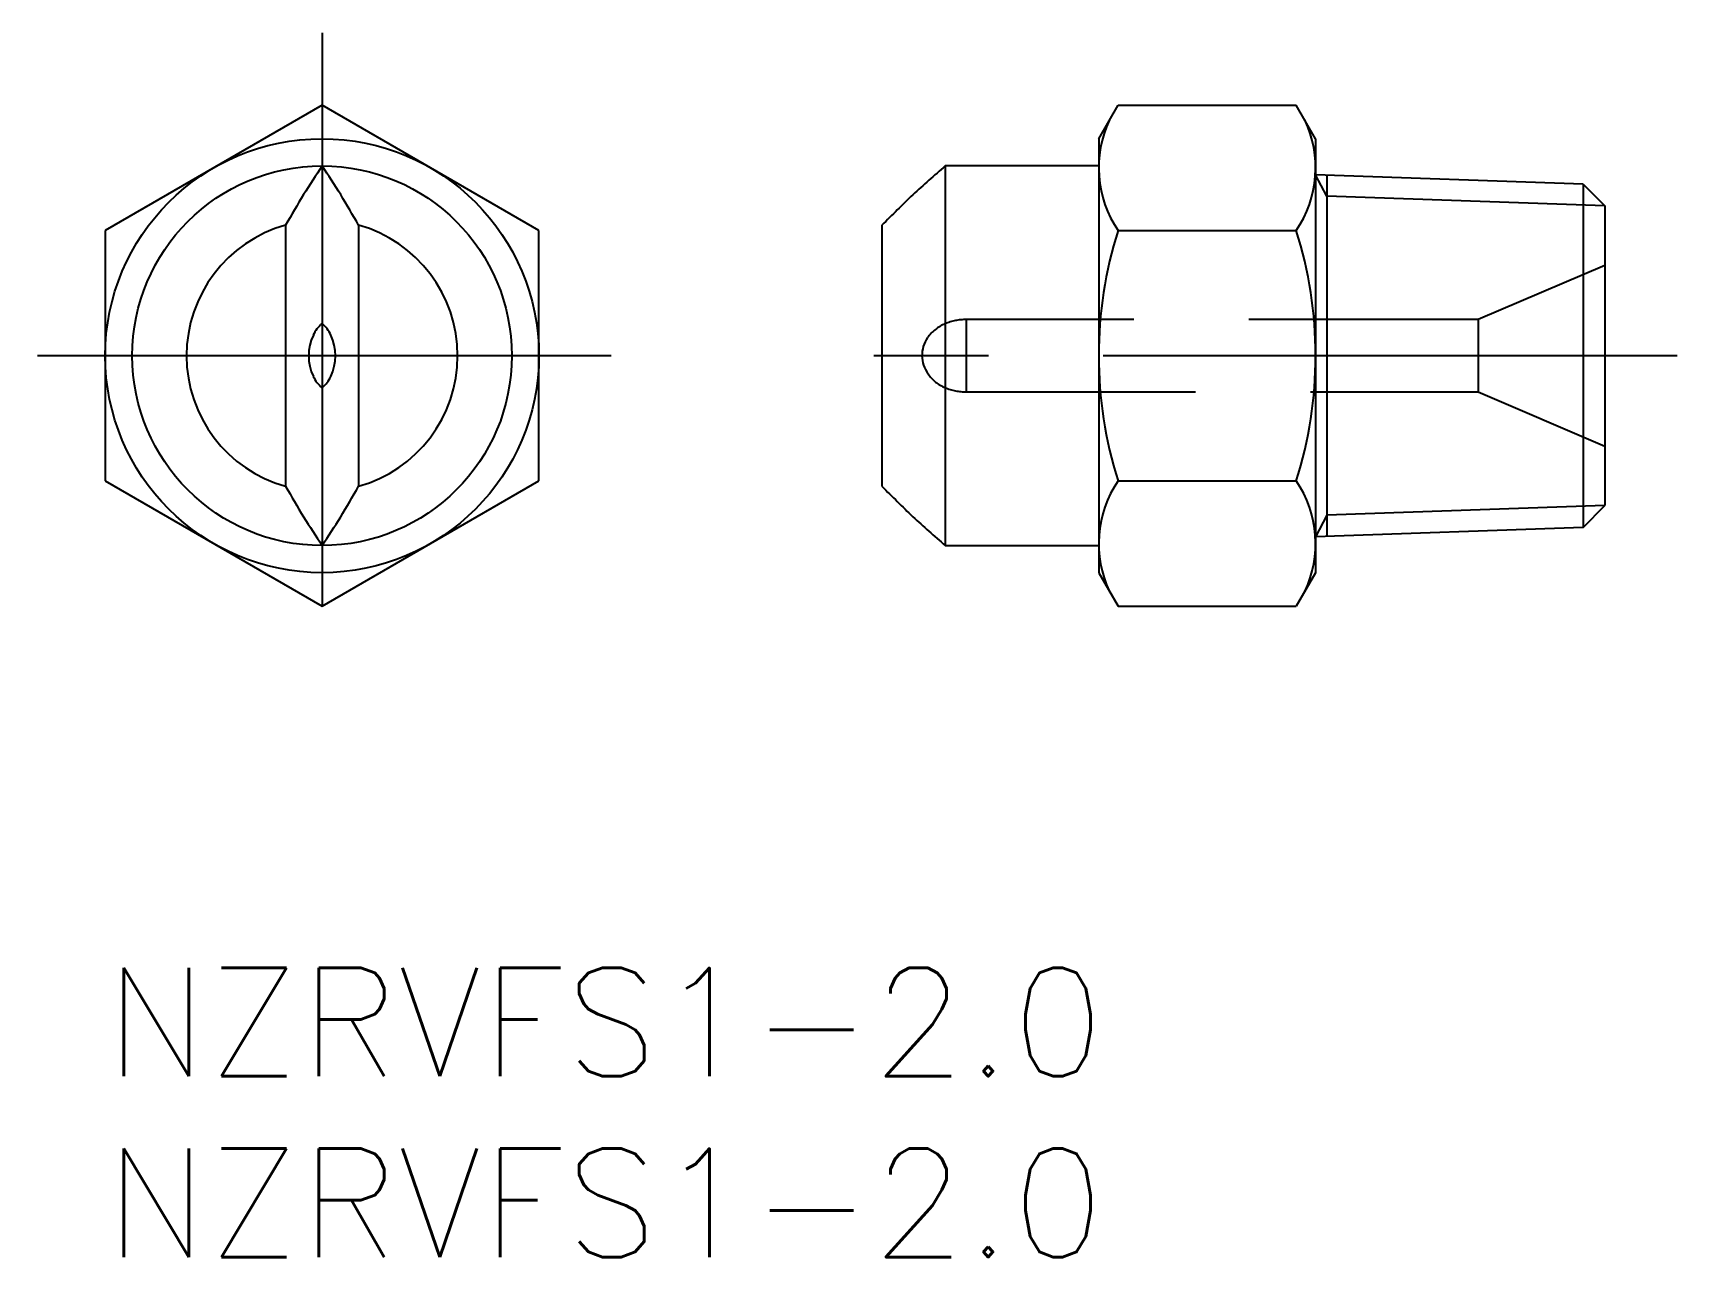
# Model space of a CAD drawing. Extents: x -2 to 43.5, y -8 to 25.9.
import ezdxf

# ---------------------------------------------------------------- set-up
doc = ezdxf.new("R2010")
doc.units = 0
doc.header["$LTSCALE"] = 0.5
doc.linetypes.add('CENTER', pattern=[50.8, 31.75, -6.35, 6.35, -6.35])
doc.linetypes.add('DASHED', pattern=[19.05, 12.7, -6.35])
for name, color, linetype in [('MSM_CENTER', 1, 'CENTER'), ('MSM_CONTINUOUS', 7, 'CONTINUOUS'), ('MSM_DASHED', 4, 'DASHED'), ('MSM_NARROW', 5, 'CONTINUOUS'), ('MSM_PART_NUMBER', 7, 'CONTINUOUS')]:
    doc.layers.add(name, color=color, linetype=linetype)
doc.styles.get("Standard").update_dxf_attribs({"font": 'txt.shx', "height": 3, "bigfont": 'bigfont.shx'})

# ---------------------------------------------------------------- blocks, each defined once
blk = doc.blocks.new('*U2')
at = {"layer": 'MSM_PART_NUMBER'}
blk.add_text('NZRVFS1-2.0', height=3, dxfattribs=at).set_placement((0, -3))
blk = doc.blocks.new('*U3')
at = {"layer": 'MSM_PART_NUMBER'}
blk.add_text('NZRVFS1-2.0', height=3, dxfattribs=at).set_placement((0, -8))

msp = doc.modelspace()

# ---------------------------------------------------------------- linework, layer by layer
at = {"layer": 'MSM_CENTER'}
for p, q in [((6, 25.856), (6, 8)), ((14, 16.928), (-2, 16.928)), ((43.485, 16.928), (19.485, 16.928))]:
    msp.add_line(p, q, dxfattribs=at)
at = {"layer": 'MSM_CONTINUOUS'}
for p, q in [((6, 23.856), (0, 20.392)), ((12, 20.392), (6, 23.856)), ((27.485, 22.928), (28.021, 23.856)), ((28.021, 23.856), (32.949, 23.856)), ((33.485, 22.928), (32.949, 23.856)), ((27.485, 22.928), (27.485, 10.928)), ((33.485, 22.928), (33.485, 10.928)), ((27.485, 22.178), (23.235, 22.178)), ((23.235, 22.178), (23.235, 11.678)), ((40.883, 21.675), (33.485, 21.933)), ((33.793, 21.922), (33.793, 11.934)), ((40.883, 21.675), (41.485, 21.073)), ((40.883, 21.675), (40.883, 12.182)), ((41.485, 21.073), (41.485, 12.784)), ((4.99, 20.54), (4.99, 13.317)), ((7.01, 20.54), (7.01, 13.317)), ((21.485, 20.54), (21.485, 13.317)), ((0, 20.392), (0, 13.464)), ((12, 13.464), (12, 20.392)), ((28.021, 20.392), (32.949, 20.392)), ((0, 13.464), (6, 10)), ((6, 10), (12, 13.464)), ((28.021, 13.464), (32.949, 13.464)), ((40.883, 12.182), (41.485, 12.784)), ((40.883, 12.182), (33.485, 11.923)), ((23.235, 11.678), (27.485, 11.678)), ((27.485, 10.928), (28.021, 10)), ((33.485, 10.928), (32.949, 10)), ((28.021, 10), (32.949, 10))]:
    msp.add_line(p, q, dxfattribs=at)
for radius in [6, 5.25]:
    msp.add_circle((6, 16.928), radius, dxfattribs=at)
for centre, radius, start, end in [((30.552, 22.124), 3.067, 154.3842, 214.3842), ((30.418, 22.124), 3.067, 325.6158, 25.6158), ((247.295, -134.85), 287.891, 146.94503, 147.13331), ((-235.295, -134.85), 287.891, 32.86669, 33.05497), ((794.76, -845.148), 1160.821, 131.654516, 131.713576), ((313.729, -160.012), 357.658, 149.52389, 149.68082), ((-301.729, -160.012), 357.658, 30.31918, 30.47611), ((707.151, -675.207), 976.832, 134.51143, 134.581912), ((6, 16.928), 3.75, 105.6304, 254.3696), ((6, 16.928), 3.75, 285.6304, 74.3696), ((38.949, 16.928), 11.464, 162.412, 197.588), ((22.021, 16.928), 11.464, 342.412, 17.588), ((6.506, 17.171), 0.817, 128.3283, 156.3115), ((5.494, 17.171), 0.817, 23.6885, 51.6717), ((6.964, 16.928), 1.334, 154.6591, 205.3409), ((5.036, 16.928), 1.334, 334.6591, 25.3409), ((6.506, 16.686), 0.817, 203.6885, 231.6717), ((5.494, 16.686), 0.817, 308.3283, 336.3115), ((313.729, 193.868), 357.658, 210.31918, 210.47611), ((-301.729, 193.868), 357.658, 329.52389, 329.68082), ((707.151, 709.063), 976.832, 225.418088, 225.48857), ((30.552, 11.732), 3.067, 145.6158, 205.6158), ((30.418, 11.732), 3.067, 334.3842, 34.3842), ((247.295, 168.707), 287.891, 212.86669, 213.05497), ((-235.295, 168.707), 287.891, 326.94503, 327.13331), ((794.76, 879.004), 1160.821, 228.286424, 228.345484)]:
    msp.add_arc(centre, radius, start, end, dxfattribs=at)
at = {"layer": 'MSM_DASHED'}
for p, q in [((41.485, 19.428), (37.985, 17.928)), ((37.985, 17.928), (23.815, 17.928)), ((23.815, 17.928), (23.815, 15.928)), ((37.985, 17.928), (37.985, 15.928)), ((23.815, 15.928), (37.985, 15.928)), ((37.985, 15.928), (41.485, 14.428))]:
    msp.add_line(p, q, dxfattribs=at)
for centre, radius, start, end in [((23.676, 16.756), 1.144, 112.7409, 143.9985), ((23.815, 16.428), 1.5, 90, 112.8135), ((23.445, 16.938), 0.85, 144.7939, 216.9154), ((23.625, 17.002), 1.033, 213.734, 247.8636), ((23.815, 17.428), 1.5, 247.2518, 270)]:
    msp.add_arc(centre, radius, start, end, dxfattribs=at)
at = {"layer": 'MSM_NARROW'}
for p, q in [((33.793, 21.341), (33.485, 21.933)), ((41.485, 21.073), (33.793, 21.341)), ((41.485, 12.784), (33.793, 12.515)), ((33.793, 12.515), (33.485, 11.923))]:
    msp.add_line(p, q, dxfattribs=at)

# ---------------------------------------------------------------- block references
at = {"layer": 'MSM_CONTINUOUS'}
for name in ['*U2', '*U3']:
    msp.add_blockref(name, (0, 0), dxfattribs=at)

doc.saveas('drawing.dxf')
